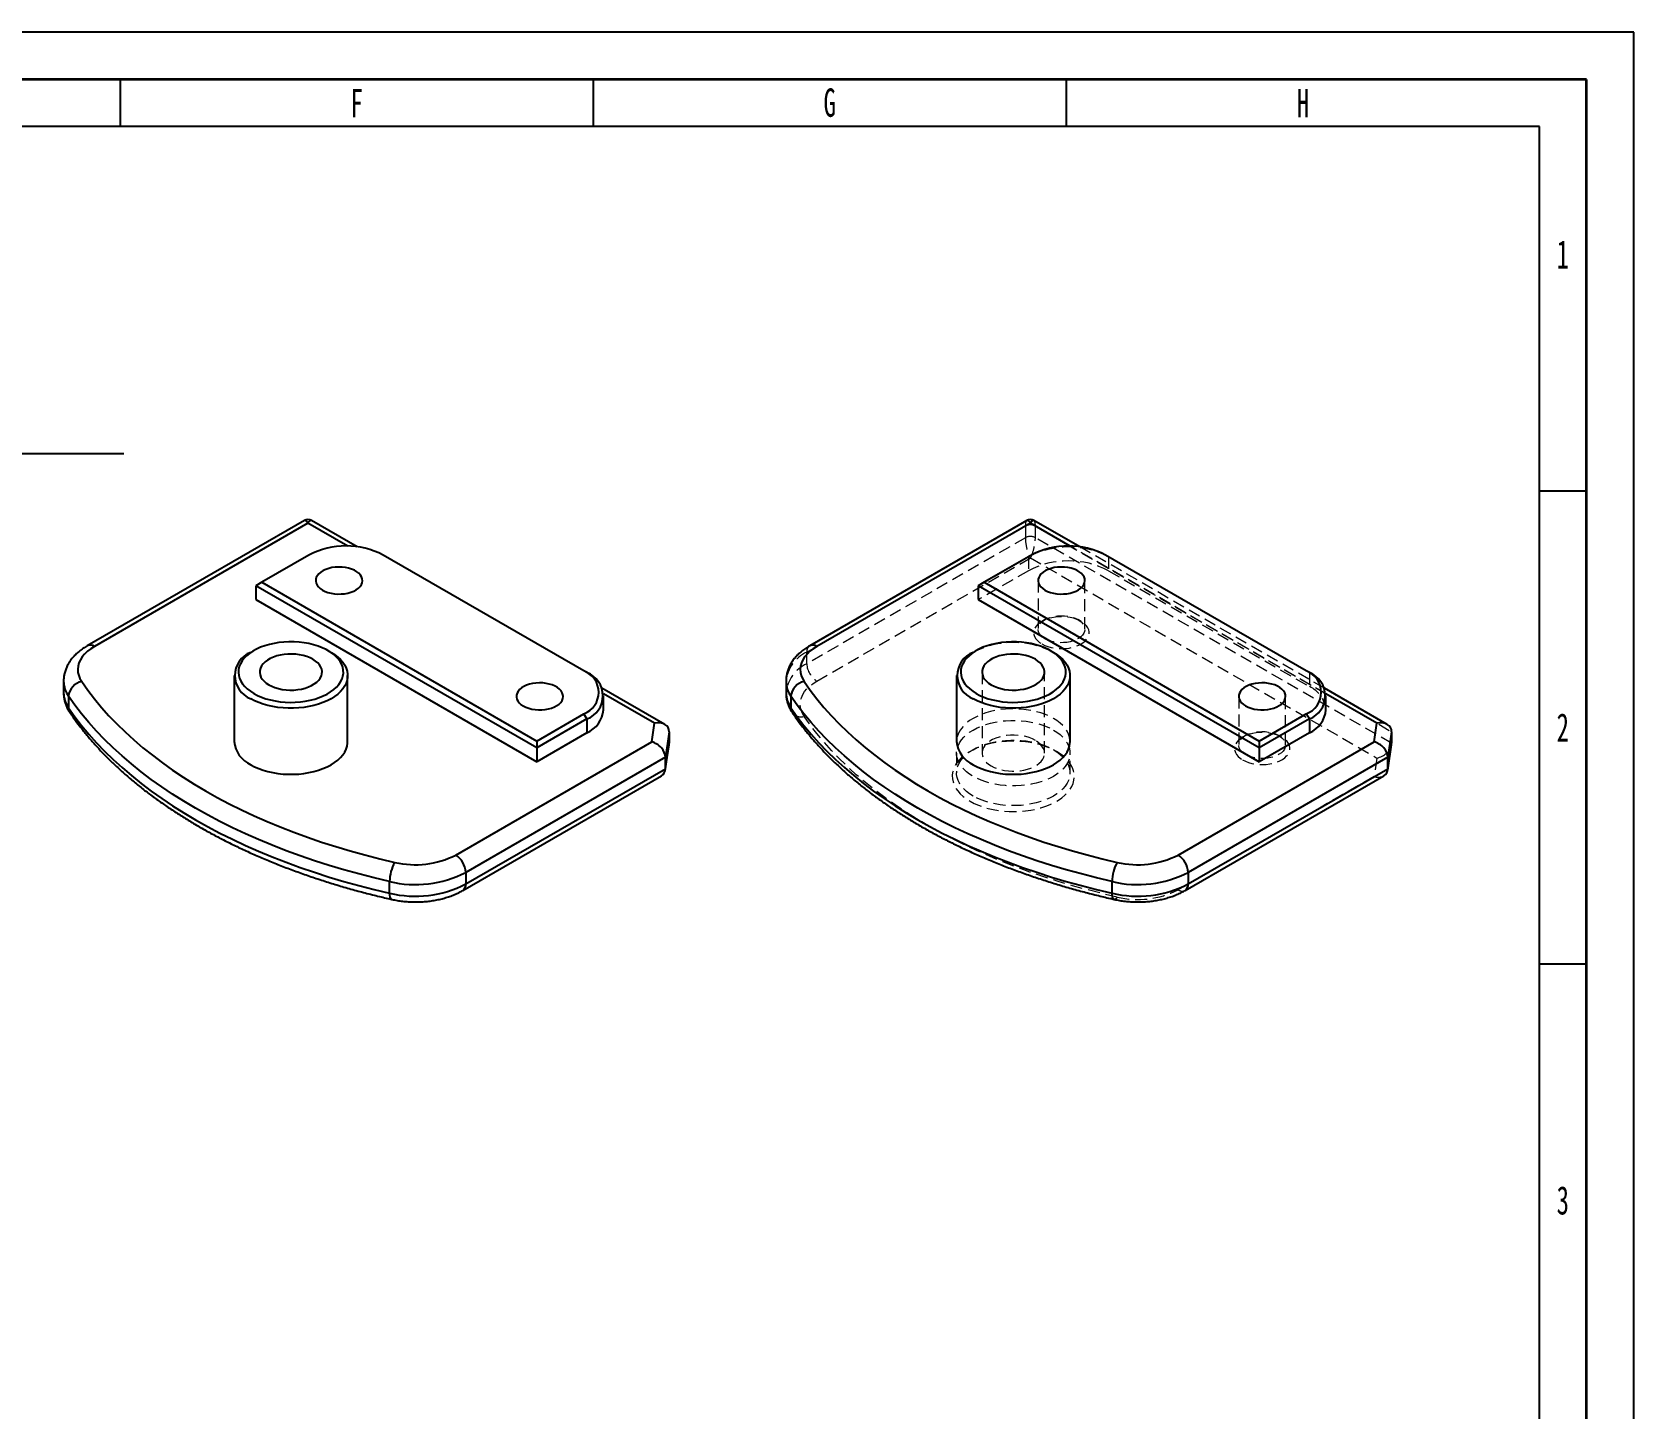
# Model space of a CAD drawing. Header units: millimetres. Extents: x 0 to 420, y 1 to 298.
# Drawn here: x 250.7 to 420, y 152.5 to 298 of the extents above; entities that cross this region are included whole.
import ezdxf

# ---------------------------------------------------------------- set-up
doc = ezdxf.new("R2010")
doc.units = ezdxf.units.MM
doc.linetypes.add('HIDDEN', pattern=[1.905, 1.27, -0.635])
doc.layers.add('SLD-0', color=179, linetype='Continuous')
doc.layers.add('치수선', color=104, linetype='Continuous')
doc.layers.add('도면층1', color=4, linetype='Continuous', lineweight=35)
doc.layers.add('도면층2', color=3, linetype='Continuous', lineweight=25)
doc.styles.add('SLDTEXTSTYLE5', font='TXT', dxfattribs={"width": 0.638186})
doc.styles.add('SLDTEXTSTYLE9', font='TXT', dxfattribs={"width": 0.683333})

# ---------------------------------------------------------------- blocks, each defined once
blk = doc.blocks.new('SW_NOTE_0_1')
at = {"layer": '치수선', "color": 0}
blk.add_line((36.18, 0), (0, 0), dxfattribs=at)
at = {"layer": '치수선', "color": 0, "insert": (0.4, 4.62), "char_height": 3.5, "attachment_point": 1, "style": 'SLDTEXTSTYLE9'}
blk.add_mtext('2 x M4 Tap THRU', dxfattribs=at)

msp = doc.modelspace()

# ---------------------------------------------------------------- linework, layer by layer
at = {"color": 7, "linetype": 'Continuous', "lineweight": 25}
for p, q in [((279.4754, 246.3809), (256.5316, 233.1358)), ((279.8503, 246.0902), (257.2816, 233.0615)), ((284.0608, 243.6595), (279.8503, 246.0902)), ((285.0641, 243.5875), (280.2253, 246.3809)), ((355.8279, 246.3809), (332.8842, 233.1358)), ((356.2029, 246.0902), (333.6341, 233.0615)), ((360.4134, 243.6595), (356.2029, 246.0902)), ((361.4166, 243.5875), (356.5779, 246.3809)), ((279.9564, 242.7228), (274.9713, 239.8449)), ((309.0185, 230.4767), (287.8053, 242.7228)), ((356.309, 242.7228), (351.3239, 239.8449)), ((385.3711, 230.4767), (364.1578, 242.7228)), ((274.9713, 239.8449), (274.3349, 239.4775)), ((304.0334, 222.3329), (274.3349, 239.4775)), ((274.3349, 239.4775), (274.3349, 238.0077)), ((274.9713, 239.8449), (304.0334, 223.0677)), ((351.3239, 239.8449), (350.6875, 239.4775)), ((380.3859, 222.3329), (350.6875, 239.4775)), ((350.6875, 239.4775), (350.6875, 238.0077)), ((351.3239, 239.8449), (380.3859, 223.0677)), ((274.3349, 238.0077), (304.0334, 220.8631)), ((350.6875, 238.0077), (380.3859, 220.8631)), ((274.1221, 232.6203), (273.8039, 232.4365)), ((282.2905, 232.4365), (281.9723, 232.6203)), ((350.4747, 232.6203), (350.1564, 232.4365)), ((358.6431, 232.4365), (358.3249, 232.6203)), ((309.3367, 230.2929), (309.0185, 230.4767)), ((385.6893, 230.2929), (385.3711, 230.4767)), ((254.0242, 229.3875), (254.0242, 228.1626)), ((272.0472, 229.9876), (272.0472, 223.0062)), ((284.0472, 223.0062), (284.0472, 229.9876)), ((317.5785, 224.8174), (310.926, 228.6578)), ((330.3768, 229.3875), (330.3768, 228.1626)), ((348.3998, 229.9876), (348.3998, 223.0062)), ((360.3998, 223.0062), (360.3998, 229.9876)), ((393.9311, 224.8174), (387.2785, 228.6578)), ((254.5423, 227.8061), (254.5423, 226.5813)), ((316.4788, 224.945), (311.0823, 228.0603)), ((311.094, 226.3739), (311.094, 227.8437)), ((330.8949, 227.8061), (330.8949, 226.5813)), ((392.8314, 224.945), (387.4349, 228.0603)), ((387.4466, 226.3739), (387.4466, 227.8437)), ((304.0334, 223.0677), (309.0185, 225.9456)), ((309.3367, 225.3945), (304.0334, 222.3329)), ((309.3367, 225.3945), (309.0185, 225.9456)), ((309.3367, 225.3945), (309.3367, 223.9247)), ((380.3859, 223.0677), (385.3711, 225.9456)), ((385.6893, 225.3945), (380.3859, 222.3329)), ((385.6893, 225.3945), (385.3711, 225.9456)), ((385.6893, 225.3945), (385.6893, 223.9247)), ((309.3367, 223.9247), (304.0334, 220.8631)), ((316.1806, 222.9771), (316.4788, 224.945)), ((318.0341, 224.0469), (317.6273, 221.3629)), ((318.0341, 224.0469), (318.0341, 222.8221)), ((385.6893, 223.9247), (380.3859, 220.8631)), ((392.5332, 222.9771), (392.8314, 224.945)), ((394.3867, 224.0469), (393.9799, 221.3629)), ((394.3867, 224.0469), (394.3867, 222.8221)), ((295.4653, 211.0185), (316.1806, 222.9771)), ((304.0334, 223.0677), (304.0334, 222.3329)), ((304.0334, 222.3329), (304.0334, 220.8631)), ((317.6164, 219.9912), (318.0224, 222.6698)), ((317.6273, 220.1381), (318.0341, 222.8221)), ((371.8179, 211.0185), (392.5332, 222.9771)), ((380.3859, 223.0677), (380.3859, 222.3329)), ((380.3859, 222.3329), (380.3859, 220.8631)), ((393.969, 219.9912), (394.375, 222.6698)), ((393.9799, 220.1381), (394.3867, 222.8221)), ((317.6273, 221.3629), (296.526, 209.1814)), ((296.526, 207.9565), (317.6273, 220.1381)), ((317.6273, 220.1381), (317.6273, 221.3629)), ((393.9799, 221.3629), (372.8786, 209.1814)), ((372.8786, 207.9565), (393.9799, 220.1381)), ((393.9799, 220.1381), (393.9799, 221.3629)), ((296.2153, 207.2698), (317.2035, 219.386)), ((372.5678, 207.2698), (393.5561, 219.386)), ((296.526, 209.1814), (296.526, 207.9565)), ((372.8786, 209.1814), (372.8786, 207.9565)), ((288.4835, 206.9875), (288.4835, 208.2123)), ((364.836, 206.9875), (364.836, 208.2123))]:
    msp.add_line(p, q, dxfattribs=at)
at = {"color": 7, "linetype": 'HIDDEN', "lineweight": 18}
for p, q in [((332.5735, 232.449), (355.6726, 245.7838)), ((355.6726, 245.7838), (355.6726, 244.559)), ((356.7332, 245.7838), (394.3867, 224.0469)), ((356.7332, 244.559), (356.7332, 245.7838)), ((355.6726, 244.559), (332.5735, 231.2242)), ((394.3867, 222.8221), (356.7332, 244.559)), ((333.6341, 229.3871), (356.2029, 242.4157)), ((350.6875, 239.4775), (355.9908, 242.539)), ((356.309, 242.7228), (355.9908, 242.539)), ((355.9908, 242.539), (355.9908, 241.0692)), ((356.2029, 242.4157), (392.8314, 221.2705)), ((387.4349, 228.0603), (360.4134, 243.6595)), ((387.2785, 228.6578), (361.4166, 243.5875)), ((364.476, 242.539), (364.1578, 242.7228)), ((364.476, 242.539), (385.6893, 230.2929)), ((364.476, 242.539), (364.476, 241.0692)), ((355.9908, 241.0692), (350.6875, 238.0077)), ((364.476, 241.0692), (385.6893, 228.8231)), ((357.0159, 240.0286), (357.0159, 234.8844)), ((361.9659, 234.8844), (361.9659, 240.0286)), ((357.7406, 235.8946), (357.4223, 235.7108)), ((361.5596, 235.7108), (361.2413, 235.8946)), ((332.5735, 231.2242), (332.5735, 232.449)), ((351.0998, 230.3551), (351.0998, 221.7814)), ((357.6998, 221.7814), (357.6998, 230.3551)), ((385.6893, 230.2929), (385.6893, 228.8231)), ((378.2291, 227.7825), (378.2291, 222.6383)), ((383.1791, 222.6383), (383.1791, 227.7825)), ((378.9538, 223.6484), (378.6355, 223.4647)), ((382.7728, 223.4647), (382.4545, 223.6484)), ((350.1564, 222.1481), (349.8382, 221.9643)), ((358.9614, 221.9643), (358.6431, 222.1481)), ((348.3998, 221.7814), (348.3998, 219.6992)), ((360.3998, 219.6992), (360.3998, 221.7814)), ((392.8314, 221.2705), (392.5332, 219.3027)), ((392.5332, 219.3027), (371.8179, 207.344))]:
    msp.add_line(p, q, dxfattribs=at)
at = {"color": 7, "linetype": 'Continuous', "lineweight": 25, "flags": 128}
for points in [[(281.3883, 239.0183), (281.6617, 238.882), (281.9667, 238.7701), (282.2966, 238.685), (282.6444, 238.6286), (283.0028, 238.602), (283.3641, 238.6058), (283.7205, 238.6399), (284.0646, 238.7037), (284.3889, 238.7956), (284.6865, 238.9139), (284.9512, 239.0559), (285.1772, 239.2186), (285.3598, 239.3986), (285.495, 239.5921), (285.58, 239.7948), (285.613, 240.0025), (285.5932, 240.2108), (285.5211, 240.4152), (285.3982, 240.6114), (285.2271, 240.7951), (285.0115, 240.9625), (284.756, 241.11), (284.4661, 241.2344), (284.1478, 241.3332), (283.808, 241.4041), (283.4539, 241.4458), (283.0932, 241.4572), (282.7333, 241.4382), (282.3822, 241.3891), (282.0471, 241.311), (281.7353, 241.2056), (281.4534, 241.0752), (281.2074, 240.9224), (281.0025, 240.7505), (280.8432, 240.5633), (280.7328, 240.3647), (280.6737, 240.1589), (280.6671, 239.9504), (280.7132, 239.7435), (280.8109, 239.5427), (280.9583, 239.3522), (281.1521, 239.1762), (281.3883, 239.0183)], [(357.7409, 239.0183), (358.0143, 238.882), (358.3193, 238.7701), (358.6492, 238.685), (358.997, 238.6286), (359.3554, 238.602), (359.7167, 238.6058), (360.0731, 238.6399), (360.4172, 238.7037), (360.7415, 238.7956), (361.0391, 238.9139), (361.3038, 239.0559), (361.5298, 239.2186), (361.7124, 239.3986), (361.8476, 239.5921), (361.9326, 239.7948), (361.9655, 240.0025), (361.9457, 240.2108), (361.8736, 240.4152), (361.7507, 240.6114), (361.5797, 240.7951), (361.3641, 240.9625), (361.1086, 241.11), (360.8186, 241.2344), (360.5004, 241.3332), (360.1606, 241.4041), (359.8065, 241.4458), (359.4457, 241.4572), (359.0859, 241.4382), (358.7347, 241.3891), (358.3997, 241.311), (358.0878, 241.2056), (357.8059, 241.0752), (357.5599, 240.9224), (357.3551, 240.7505), (357.1958, 240.5633), (357.0854, 240.3647), (357.0263, 240.1589), (357.0197, 239.9504), (357.0657, 239.7435), (357.1635, 239.5427), (357.3109, 239.3522), (357.5047, 239.1762), (357.7409, 239.0183)], [(257.2816, 233.0615), (256.8921, 232.8138), (256.5459, 232.5456), (256.246, 232.2594), (255.9954, 231.9578), (255.7964, 231.6437), (255.6508, 231.3199), (255.5599, 230.9896), (255.5247, 230.6557), (255.5454, 230.3214), (255.6219, 229.9899), (255.7534, 229.6641), (255.9387, 229.3472)], [(274.1228, 228.0896), (274.5198, 227.8815), (274.9499, 227.6965), (275.4088, 227.5363), (275.8924, 227.4025), (276.3961, 227.2962), (276.9152, 227.2185), (277.4448, 227.1701), (277.9801, 227.1514), (278.5161, 227.1626), (279.0476, 227.2036), (279.5698, 227.2741), (280.0778, 227.3733), (280.5668, 227.5003), (281.0324, 227.6541), (281.47, 227.833), (281.8757, 228.0355), (282.2456, 228.2596), (282.5763, 228.5033), (282.8648, 228.7643), (283.1082, 229.0401), (283.3045, 229.3283), (283.4516, 229.626), (283.5482, 229.9305), (283.5936, 230.239), (283.5871, 230.5485), (283.5289, 230.8563), (283.4195, 231.1594), (283.2599, 231.4549), (283.0517, 231.7402), (282.7968, 232.0126), (282.4975, 232.2695), (282.1567, 232.5085), (281.7775, 232.7274), (281.3634, 232.9242), (280.9184, 233.097), (280.4466, 233.2441), (279.9524, 233.3643), (279.4404, 233.4564), (278.9154, 233.5196), (278.3823, 233.5532), (277.8461, 233.5569), (277.3117, 233.5308), (276.7842, 233.475), (276.2685, 233.39), (275.7694, 233.2768), (275.2916, 233.1362), (274.8395, 232.9697), (274.4173, 232.7788), (274.0291, 232.5652), (273.6783, 232.331), (273.3684, 232.0784), (273.1021, 231.8096), (272.882, 231.5273), (272.7101, 231.2341), (272.5881, 230.9326), (272.517, 230.6258), (272.4976, 230.3164), (272.53, 230.0074), (272.6139, 229.7016), (272.7485, 229.4019), (272.9326, 229.1111), (273.1644, 228.832), (273.4419, 228.567), (273.7623, 228.3188), (274.1228, 228.0896)], [(282.2905, 232.4365), (282.6632, 232.2004), (282.9972, 231.9451), (283.2889, 231.6731), (283.536, 231.3867), (283.7362, 231.0884), (283.8878, 230.7807), (283.9897, 230.4662), (284.0408, 230.1476), (284.0408, 229.8277), (283.9897, 229.5091), (283.8878, 229.1946), (283.7362, 228.8869), (283.536, 228.5886), (283.2889, 228.3022), (282.9972, 228.0302), (282.6632, 227.7749), (282.2898, 227.5384), (281.8803, 227.3229), (281.438, 227.1301), (280.9668, 226.9617), (280.4707, 226.819), (279.9539, 226.7035), (279.4209, 226.6159), (278.8761, 226.5571), (278.3243, 226.5276), (277.7701, 226.5276), (277.2183, 226.5571), (276.6735, 226.6159), (276.1405, 226.7035), (275.6237, 226.819), (275.1276, 226.9617), (274.6564, 227.1301), (274.2141, 227.3229), (273.8046, 227.5384)], [(275.7137, 229.008), (276.0246, 228.8498), (276.3674, 228.7153), (276.7366, 228.6067), (277.1265, 228.5257), (277.531, 228.4735), (277.9435, 228.451), (278.3578, 228.4585), (278.7671, 228.4959), (279.165, 228.5627), (279.5454, 228.6577), (279.9021, 228.7795), (280.2295, 228.9261), (280.5226, 229.0953), (280.7766, 229.2843), (280.9875, 229.4902), (281.1521, 229.7098), (281.2677, 229.9395), (281.3326, 230.1758), (281.3456, 230.4149), (281.3066, 230.6531), (281.2162, 230.8866), (281.0758, 231.1117), (280.8876, 231.3248), (280.6547, 231.5227), (280.3807, 231.7022), (280.0698, 231.8604), (279.727, 231.9948), (279.3578, 232.1035), (278.9679, 232.1845), (278.5634, 232.2367), (278.1509, 232.2592), (277.7366, 232.2517), (277.3273, 232.2143), (276.9294, 232.1475), (276.549, 232.0525), (276.1923, 231.9307), (275.8649, 231.7841), (275.5718, 231.6149), (275.3178, 231.4259), (275.1069, 231.22), (274.9423, 231.0004), (274.8267, 230.7707), (274.7618, 230.5344), (274.7488, 230.2952), (274.7878, 230.0571), (274.8782, 229.8236), (275.0186, 229.5985), (275.2068, 229.3853), (275.4397, 229.1875), (275.7137, 229.008)], [(333.6341, 233.0615), (333.2447, 232.8138), (332.8984, 232.5456), (332.5986, 232.2594), (332.348, 231.9578), (332.149, 231.6437), (332.0033, 231.3199), (331.9125, 230.9896), (331.8773, 230.6557), (331.898, 230.3214), (331.9744, 229.9899), (332.1059, 229.6641), (332.2913, 229.3472)], [(350.4753, 228.0896), (350.8724, 227.8815), (351.3024, 227.6965), (351.7614, 227.5363), (352.2449, 227.4025), (352.7486, 227.2962), (353.2677, 227.2185), (353.7974, 227.1701), (354.3327, 227.1514), (354.8686, 227.1626), (355.4002, 227.2036), (355.9224, 227.2741), (356.4304, 227.3733), (356.9194, 227.5003), (357.3849, 227.6541), (357.8226, 227.833), (358.2282, 228.0355), (358.5982, 228.2596), (358.9289, 228.5033), (359.2174, 228.7643), (359.4608, 229.0401), (359.657, 229.3283), (359.8042, 229.626), (359.9008, 229.9305), (359.9461, 230.239), (359.9396, 230.5485), (359.8814, 230.8563), (359.7721, 231.1594), (359.6125, 231.4549), (359.4043, 231.7402), (359.1494, 232.0126), (358.8501, 232.2695), (358.5092, 232.5085), (358.13, 232.7274), (357.716, 232.9242), (357.271, 233.097), (356.7992, 233.2441), (356.305, 233.3643), (355.793, 233.4564), (355.268, 233.5196), (354.7349, 233.5532), (354.1986, 233.5569), (353.6643, 233.5308), (353.1368, 233.475), (352.6211, 233.39), (352.122, 233.2768), (351.6442, 233.1362), (351.1921, 232.9697), (350.7699, 232.7788), (350.3816, 232.5652), (350.0309, 232.331), (349.721, 232.0784), (349.4547, 231.8096), (349.2346, 231.5273), (349.0627, 231.2341), (348.9407, 230.9326), (348.8696, 230.6258), (348.8502, 230.3164), (348.8826, 230.0074), (348.9665, 229.7016), (349.1011, 229.4019), (349.2852, 229.1111), (349.517, 228.832), (349.7945, 228.567), (350.1149, 228.3188), (350.4753, 228.0896)], [(358.6431, 232.4365), (359.0158, 232.2004), (359.3498, 231.9451), (359.6415, 231.6731), (359.8885, 231.3867), (360.0887, 231.0884), (360.2404, 230.7807), (360.3422, 230.4662), (360.3934, 230.1476), (360.3934, 229.8277), (360.3422, 229.5091), (360.2404, 229.1946), (360.0887, 228.8869), (359.8885, 228.5886), (359.6415, 228.3022), (359.3498, 228.0302), (359.0158, 227.7749), (358.6424, 227.5384), (358.2329, 227.3229), (357.7906, 227.1301), (357.3194, 226.9617), (356.8233, 226.819), (356.3065, 226.7035), (355.7735, 226.6159), (355.2287, 226.5571), (354.6769, 226.5276), (354.1227, 226.5276), (353.5708, 226.5571), (353.0261, 226.6159), (352.493, 226.7035), (351.9762, 226.819), (351.4801, 226.9617), (351.009, 227.1301), (350.5667, 227.3229), (350.1571, 227.5384)], [(352.0663, 229.008), (352.3772, 228.8498), (352.7199, 228.7153), (353.0892, 228.6067), (353.4791, 228.5257), (353.8835, 228.4735), (354.2961, 228.451), (354.7103, 228.4585), (355.1196, 228.4959), (355.5176, 228.5627), (355.8979, 228.6577), (356.2547, 228.7795), (356.5821, 228.9261), (356.8751, 229.0953), (357.1291, 229.2843), (357.3401, 229.4902), (357.5047, 229.7098), (357.6203, 229.9395), (357.6851, 230.1758), (357.6981, 230.4149), (357.6591, 230.6531), (357.5687, 230.8866), (357.4284, 231.1117), (357.2402, 231.3248), (357.0073, 231.5227), (356.7332, 231.7022), (356.4224, 231.8604), (356.0796, 231.9948), (355.7104, 232.1035), (355.3204, 232.1845), (354.916, 232.2367), (354.5034, 232.2592), (354.0892, 232.2517), (353.6799, 232.2143), (353.2819, 232.1475), (352.9016, 232.0525), (352.5449, 231.9307), (352.2174, 231.7841), (351.9244, 231.6149), (351.6704, 231.4259), (351.4595, 231.22), (351.2949, 231.0004), (351.1792, 230.7707), (351.1144, 230.5344), (351.1014, 230.2952), (351.1404, 230.0571), (351.2308, 229.8236), (351.3712, 229.5985), (351.5593, 229.3853), (351.7923, 229.1875), (352.0663, 229.008)], [(255.9387, 229.3472), (256.5902, 228.4286), (257.2881, 227.5214), (258.032, 226.6264), (258.821, 225.7445), (259.6547, 224.8763), (260.5322, 224.0226), (261.4527, 223.1842), (262.4156, 222.3618), (263.4199, 221.5561), (264.4648, 220.7677), (265.5493, 219.9975), (266.6726, 219.2459), (267.8337, 218.5138), (269.0316, 217.8016), (270.2652, 217.1101), (271.5335, 216.4398), (272.8353, 215.7913), (274.1696, 215.1652), (275.5352, 214.562), (276.9309, 213.9823), (278.3556, 213.4264), (279.8079, 212.895), (281.2866, 212.3884), (282.7905, 211.9072), (284.3183, 211.4517), (285.8685, 211.0223), (287.44, 210.6193), (289.0313, 210.2433)], [(302.6015, 226.7722), (302.8749, 226.6359), (303.1799, 226.524), (303.5098, 226.4389), (303.8576, 226.3825), (304.216, 226.3559), (304.5773, 226.3597), (304.9337, 226.3938), (305.2778, 226.4575), (305.6021, 226.5495), (305.8998, 226.6678), (306.1644, 226.8098), (306.3904, 226.9725), (306.573, 227.1525), (306.7082, 227.346), (306.7932, 227.5487), (306.8262, 227.7564), (306.8064, 227.9647), (306.7343, 228.1691), (306.6114, 228.3652), (306.4403, 228.549), (306.2247, 228.7164), (305.9692, 228.8639), (305.6793, 228.9883), (305.361, 229.0871), (305.0212, 229.158), (304.6672, 229.1996), (304.3064, 229.2111), (303.9465, 229.192), (303.5954, 229.143), (303.2603, 229.0649), (302.9485, 228.9595), (302.6666, 228.829), (302.4206, 228.6763), (302.2157, 228.5044), (302.0564, 228.3172), (301.946, 228.1186), (301.8869, 227.9128), (301.8803, 227.7043), (301.9264, 227.4974), (302.0241, 227.2966), (302.1715, 227.1061), (302.3653, 226.9301), (302.6015, 226.7722)], [(332.2913, 229.3472), (332.9427, 228.4286), (333.6407, 227.5214), (334.3845, 226.6264), (335.1736, 225.7445), (336.0073, 224.8763), (336.8847, 224.0226), (337.8053, 223.1842), (338.7681, 222.3618), (339.7724, 221.5561), (340.8173, 220.7677), (341.9019, 219.9975), (343.0252, 219.2459), (344.1863, 218.5138), (345.3842, 217.8016), (346.6178, 217.1101), (347.886, 216.4398), (349.1879, 215.7913), (350.5222, 215.1652), (351.8878, 214.562), (353.2835, 213.9823), (354.7081, 213.4264), (356.1605, 212.895), (357.6392, 212.3884), (359.1431, 211.9072), (360.6708, 211.4517), (362.2211, 211.0223), (363.7926, 210.6193), (365.3839, 210.2433)], [(378.9541, 226.7722), (379.2275, 226.6359), (379.5325, 226.524), (379.8624, 226.4389), (380.2102, 226.3825), (380.5686, 226.3559), (380.9299, 226.3597), (381.2863, 226.3938), (381.6304, 226.4575), (381.9547, 226.5495), (382.2523, 226.6678), (382.517, 226.8098), (382.743, 226.9725), (382.9256, 227.1525), (383.0608, 227.346), (383.1458, 227.5487), (383.1787, 227.7564), (383.1589, 227.9647), (383.0868, 228.1691), (382.9639, 228.3652), (382.7929, 228.549), (382.5773, 228.7164), (382.3218, 228.8639), (382.0318, 228.9883), (381.7136, 229.0871), (381.3738, 229.158), (381.0197, 229.1996), (380.6589, 229.2111), (380.2991, 229.192), (379.9479, 229.143), (379.6129, 229.0649), (379.3011, 228.9595), (379.0191, 228.829), (378.7731, 228.6763), (378.5683, 228.5044), (378.409, 228.3172), (378.2986, 228.1186), (378.2395, 227.9128), (378.2329, 227.7043), (378.2789, 227.4974), (378.3767, 227.2966), (378.5241, 227.1061), (378.7179, 226.9301), (378.9541, 226.7722)], [(288.4835, 208.2123), (286.8514, 208.5981), (285.2396, 209.0113), (283.6496, 209.4517), (282.0826, 209.9189), (280.5402, 210.4125), (279.0235, 210.9321), (277.534, 211.4771), (276.0728, 212.0472), (274.6413, 212.6419), (273.2407, 213.2605), (271.8722, 213.9027), (270.537, 214.5678), (269.2362, 215.2553), (267.9709, 215.9645), (266.7424, 216.6949), (265.5515, 217.4458), (264.3994, 218.2166), (263.287, 219.0067), (262.2153, 219.8152), (261.1853, 220.6416), (260.1977, 221.4851), (259.2536, 222.345), (258.3536, 223.2206), (257.4986, 224.111), (256.6893, 225.0156), (255.9264, 225.9335), (255.2105, 226.8639), (254.5423, 227.8061)], [(364.836, 208.2123), (363.2039, 208.5981), (361.5922, 209.0113), (360.0021, 209.4517), (358.4352, 209.9189), (356.8928, 210.4125), (355.3761, 210.9321), (353.8866, 211.4771), (352.4254, 212.0472), (350.9939, 212.6419), (349.5933, 213.2605), (348.2248, 213.9027), (346.8895, 214.5678), (345.5887, 215.2553), (344.3235, 215.9645), (343.0949, 216.6949), (341.9041, 217.4458), (340.7519, 218.2166), (339.6396, 219.0067), (338.5679, 219.8152), (337.5378, 220.6416), (336.5503, 221.4851), (335.6061, 222.345), (334.7062, 223.2206), (333.8512, 224.111), (333.0418, 225.0156), (332.2789, 225.9335), (331.5631, 226.8639), (330.8949, 227.8061)], [(254.5423, 226.5813), (255.2105, 225.6391), (255.9264, 224.7087), (256.6893, 223.7908), (257.4986, 222.8862), (258.3536, 221.9958), (259.2536, 221.1202), (260.1977, 220.2603), (261.1853, 219.4168), (262.2153, 218.5904), (263.287, 217.7819), (264.3994, 216.9918), (265.5515, 216.221), (266.7424, 215.4701), (267.9709, 214.7397), (269.2362, 214.0304), (270.537, 213.343), (271.8722, 212.6779), (273.2407, 212.0357), (274.6413, 211.417), (276.0728, 210.8224), (277.534, 210.2523), (279.0235, 209.7073), (280.5402, 209.1877), (282.0826, 208.6941), (283.6496, 208.2269), (285.2396, 207.7865), (286.8514, 207.3733), (288.4835, 206.9875)], [(330.8949, 226.5813), (331.5631, 225.6391), (332.2789, 224.7087), (333.0418, 223.7908), (333.8512, 222.8862), (334.7062, 221.9958), (335.6061, 221.1202), (336.5503, 220.2603), (337.5378, 219.4168), (338.5679, 218.5904), (339.6396, 217.7819), (340.7519, 216.9918), (341.9041, 216.221), (343.0949, 215.4701), (344.3235, 214.7397), (345.5887, 214.0304), (346.8895, 213.343), (348.2248, 212.6779), (349.5933, 212.0357), (350.9939, 211.417), (352.4254, 210.8224), (353.8866, 210.2523), (355.3761, 209.7073), (356.8928, 209.1877), (358.4352, 208.6941), (360.0021, 208.2269), (361.5922, 207.7865), (363.2039, 207.3733), (364.836, 206.9875)], [(273.8046, 220.557), (274.2141, 220.3415), (274.6564, 220.1487), (275.1276, 219.9802), (275.6237, 219.8376), (276.1405, 219.7221), (276.6735, 219.6345), (277.2183, 219.5757), (277.7701, 219.5462), (278.3243, 219.5462), (278.8761, 219.5757), (279.4209, 219.6345), (279.9539, 219.7221), (280.4707, 219.8376), (280.9668, 219.9802), (281.438, 220.1487), (281.8803, 220.3415), (282.2898, 220.557), (282.6632, 220.7934), (282.9972, 221.0487), (283.2889, 221.3208), (283.536, 221.6071), (283.7362, 221.9055), (283.8878, 222.2132), (283.9897, 222.5277), (284.0408, 222.8463), (284.0472, 223.0062)], [(350.1571, 220.557), (350.5667, 220.3415), (351.009, 220.1487), (351.4801, 219.9802), (351.9762, 219.8376), (352.493, 219.7221), (353.0261, 219.6345), (353.5708, 219.5757), (354.1227, 219.5462), (354.6769, 219.5462), (355.2287, 219.5757), (355.7735, 219.6345), (356.3065, 219.7221), (356.8233, 219.8376), (357.3194, 219.9802), (357.7906, 220.1487), (358.2329, 220.3415), (358.6424, 220.557), (359.0158, 220.7934), (359.3498, 221.0487), (359.6415, 221.3208), (359.8885, 221.6071), (360.0887, 221.9055), (360.2404, 222.2132), (360.3422, 222.5277), (360.3934, 222.8463), (360.3998, 223.0062)], [(288.6998, 206.3307), (288.6439, 206.3576), (288.5758, 206.4429), (288.5252, 206.5802), (288.494, 206.7641), (288.4835, 206.9875)], [(365.0524, 206.3307), (364.9965, 206.3576), (364.9284, 206.4429), (364.8777, 206.5802), (364.8466, 206.7641), (364.836, 206.9875)]]:
    msp.add_lwpolyline(points, dxfattribs=at)
at = {"color": 7, "linetype": 'HIDDEN', "lineweight": 18, "flags": 128}
for points in [[(357.4227, 233.323), (357.7168, 233.1745), (358.0426, 233.05), (358.3942, 232.9516), (358.7654, 232.8812), (359.1496, 232.8399), (359.5398, 232.8286), (359.9292, 232.8475), (360.3107, 232.8961), (360.6777, 232.9736), (361.0234, 233.0787), (361.3418, 233.2095), (361.6272, 233.3635), (361.8744, 233.5382), (362.0792, 233.7303), (362.2377, 233.9365), (362.3472, 234.153), (362.4057, 234.3761), (362.4123, 234.6016), (362.3667, 234.8256), (362.2697, 235.0441), (362.1232, 235.2532), (361.9298, 235.4492), (361.6928, 235.6286), (361.4165, 235.7881), (361.1058, 235.9249), (360.7663, 236.0366), (360.4041, 236.1211), (360.0256, 236.1771), (359.6375, 236.2034), (359.2468, 236.1997), (358.8605, 236.1659), (358.4854, 236.1026), (358.1283, 236.0111), (357.7955, 235.8929), (357.4929, 235.7502), (357.226, 235.5855), (356.9995, 235.4017), (356.8175, 235.2021), (356.6832, 234.9902), (356.599, 234.77), (356.5664, 234.5452), (356.5859, 234.3199), (356.6574, 234.0981), (356.7793, 233.8838), (356.9497, 233.6809), (357.1654, 233.4928), (357.4227, 233.323)], [(357.7409, 233.8741), (357.5047, 234.032), (357.3109, 234.208), (357.1635, 234.3985), (357.0657, 234.5993), (357.0197, 234.8062), (357.0263, 235.0147), (357.0854, 235.2205), (357.1958, 235.4191), (357.3551, 235.6063), (357.5599, 235.7782), (357.8059, 235.9309), (358.0878, 236.0614), (358.3997, 236.1668), (358.7347, 236.2449), (359.0859, 236.2939), (359.4457, 236.313), (359.8065, 236.3015), (360.1606, 236.2599), (360.5004, 236.189), (360.8186, 236.0902), (361.1086, 235.9658), (361.3641, 235.8183), (361.5797, 235.6509), (361.7507, 235.4671), (361.8736, 235.271), (361.9457, 235.0666), (361.9655, 234.8583), (361.9326, 234.6506), (361.8476, 234.4479), (361.7124, 234.2544), (361.5298, 234.0744), (361.3038, 233.9117), (361.0391, 233.7697), (360.7415, 233.6514), (360.4172, 233.5595), (360.0731, 233.4957), (359.7167, 233.4616), (359.3554, 233.4578), (358.997, 233.4844), (358.6492, 233.5408), (358.3193, 233.6259), (358.0143, 233.7378), (357.7409, 233.8741)], [(332.2913, 225.6728), (332.1059, 225.9897), (331.9744, 226.3154), (331.898, 226.647), (331.8773, 226.9813), (331.9125, 227.3152), (332.0033, 227.6455), (332.149, 227.9693), (332.348, 228.2834), (332.5986, 228.585), (332.8984, 228.8712), (333.2447, 229.1394), (333.6341, 229.3871)], [(365.3839, 206.5688), (363.7926, 206.9449), (362.2211, 207.3478), (360.6708, 207.7772), (359.1431, 208.2328), (357.6392, 208.714), (356.1605, 209.2206), (354.7081, 209.752), (353.2835, 210.3078), (351.8878, 210.8876), (350.5222, 211.4908), (349.1879, 212.1169), (347.886, 212.7654), (346.6178, 213.4357), (345.3842, 214.1272), (344.1863, 214.8393), (343.0252, 215.5715), (341.9019, 216.323), (340.8173, 217.0933), (339.7724, 217.8816), (338.7681, 218.6874), (337.8053, 219.5098), (336.8847, 220.3482), (336.0073, 221.2019), (335.1736, 222.07), (334.3845, 222.952), (333.6407, 223.8469), (332.9427, 224.7541), (332.2913, 225.6728)], [(360.3998, 223.0062), (360.3934, 223.1662), (360.3422, 223.4848), (360.2404, 223.7992), (360.0887, 224.107), (359.8885, 224.4053), (359.6415, 224.6917), (359.3498, 224.9637), (359.0158, 225.219), (358.6424, 225.4554), (358.2329, 225.671), (357.7906, 225.8638), (357.3194, 226.0322), (356.8233, 226.1748), (356.3065, 226.2904), (355.7735, 226.3779), (355.2287, 226.4367), (354.6769, 226.4662), (354.1227, 226.4662), (353.5708, 226.4367), (353.0261, 226.3779), (352.493, 226.2904), (351.9762, 226.1748), (351.4801, 226.0322), (351.009, 225.8638), (350.5667, 225.671), (350.1571, 225.4554), (349.7838, 225.219), (349.4498, 224.9637), (349.158, 224.6917), (348.911, 224.4053), (348.7108, 224.107), (348.5591, 223.7992), (348.4573, 223.4848), (348.4062, 223.1662), (348.3998, 223.0062)], [(358.6424, 224.2306), (359.0158, 223.9942), (359.3498, 223.7389), (359.6415, 223.4669), (359.8885, 223.1805), (360.0887, 222.8822), (360.2404, 222.5744), (360.3422, 222.2599), (360.3934, 221.9414), (360.3934, 221.6214), (360.3422, 221.3029), (360.2404, 220.9884), (360.0887, 220.6807), (359.8885, 220.3823), (359.6415, 220.0959), (359.3498, 219.8239), (359.0158, 219.5686), (358.6424, 219.3322), (358.2329, 219.1166), (357.7906, 218.9238), (357.3194, 218.7554), (356.8233, 218.6128), (356.3065, 218.4972), (355.7735, 218.4097), (355.2287, 218.3509), (354.6769, 218.3214), (354.1227, 218.3214), (353.5708, 218.3509), (353.0261, 218.4097), (352.493, 218.4972), (351.9762, 218.6128), (351.4801, 218.7554), (351.009, 218.9238), (350.5667, 219.1166), (350.1571, 219.3322), (349.7838, 219.5686), (349.4498, 219.8239), (349.158, 220.0959), (348.911, 220.3823), (348.7108, 220.6807), (348.5591, 220.9884), (348.4573, 221.3029), (348.4062, 221.6214), (348.4062, 221.9414), (348.4573, 222.2599), (348.5591, 222.5744), (348.7108, 222.8822), (348.911, 223.1805), (349.158, 223.4669), (349.4498, 223.7389), (349.7838, 223.9942), (350.1571, 224.2306), (350.5667, 224.4462), (351.009, 224.639), (351.4801, 224.8074), (351.9762, 224.95), (352.493, 225.0656), (353.0261, 225.1531), (353.5708, 225.2119), (354.1227, 225.2414), (354.6769, 225.2414), (355.2287, 225.2119), (355.7735, 225.1531), (356.3065, 225.0656), (356.8233, 224.95), (357.3194, 224.8074), (357.7906, 224.639), (358.2329, 224.4462), (358.6424, 224.2306)], [(356.7332, 223.1285), (356.4224, 223.2867), (356.0796, 223.4212), (355.7104, 223.5298), (355.3204, 223.6108), (354.916, 223.663), (354.5034, 223.6855), (354.0892, 223.678), (353.6799, 223.6406), (353.2819, 223.5738), (352.9016, 223.4788), (352.5449, 223.357), (352.2174, 223.2104), (351.9244, 223.0412), (351.6704, 222.8522), (351.4595, 222.6463), (351.2949, 222.4267), (351.1792, 222.197), (351.1144, 221.9607), (351.1014, 221.7216), (351.1404, 221.4834), (351.2308, 221.2499), (351.3712, 221.0248), (351.5593, 220.8117), (351.7923, 220.6138), (352.0663, 220.4343), (352.3772, 220.2761), (352.7199, 220.1417), (353.0892, 220.033), (353.4791, 219.952), (353.8835, 219.8998), (354.2961, 219.8773), (354.7103, 219.8848), (355.1196, 219.9222), (355.5176, 219.989), (355.8979, 220.084), (356.2547, 220.2058), (356.5821, 220.3524), (356.8751, 220.5216), (357.1291, 220.7106), (357.3401, 220.9165), (357.5047, 221.1361), (357.6203, 221.3658), (357.6851, 221.6021), (357.6981, 221.8412), (357.6591, 222.0794), (357.5687, 222.3129), (357.4284, 222.538), (357.2402, 222.7512), (357.0073, 222.949), (356.7332, 223.1285)], [(378.6359, 221.0769), (378.93, 220.9284), (379.2558, 220.8038), (379.6074, 220.7055), (379.9786, 220.6351), (380.3628, 220.5938), (380.753, 220.5825), (381.1424, 220.6013), (381.524, 220.65), (381.8909, 220.7275), (382.2366, 220.8326), (382.555, 220.9633), (382.8404, 221.1174), (383.0876, 221.2921), (383.2924, 221.4842), (383.4509, 221.6904), (383.5604, 221.9069), (383.6189, 222.1299), (383.6255, 222.3555), (383.5799, 222.5795), (383.483, 222.798), (383.3364, 223.0071), (383.143, 223.2031), (382.906, 223.3824), (382.6297, 223.5419), (382.319, 223.6788), (381.9795, 223.7904), (381.6173, 223.875), (381.2388, 223.931), (380.8507, 223.9573), (380.46, 223.9535), (380.0737, 223.9197), (379.6986, 223.8565), (379.3415, 223.765), (379.0087, 223.6468), (378.7061, 223.5041), (378.4392, 223.3393), (378.2127, 223.1555), (378.0307, 222.9559), (377.8964, 222.7441), (377.8122, 222.5239), (377.7796, 222.2991), (377.7991, 222.0738), (377.8706, 221.852), (377.9925, 221.6377), (378.1629, 221.4347), (378.3786, 221.2467), (378.6359, 221.0769)], [(378.9541, 221.628), (378.7179, 221.7859), (378.5241, 221.9619), (378.3767, 222.1523), (378.2789, 222.3532), (378.2329, 222.56), (378.2395, 222.7686), (378.2986, 222.9744), (378.409, 223.173), (378.5683, 223.3602), (378.7731, 223.532), (379.0191, 223.6848), (379.3011, 223.8153), (379.6129, 223.9207), (379.9479, 223.9988), (380.2991, 224.0478), (380.6589, 224.0668), (381.0197, 224.0554), (381.3738, 224.0138), (381.7136, 223.9429), (382.0318, 223.8441), (382.3218, 223.7197), (382.5773, 223.5722), (382.7929, 223.4048), (382.9639, 223.221), (383.0868, 223.0249), (383.1589, 222.8205), (383.1787, 222.6122), (383.1458, 222.4045), (383.0608, 222.2017), (382.9256, 222.0083), (382.743, 221.8283), (382.517, 221.6656), (382.2523, 221.5236), (381.9547, 221.4053), (381.6304, 221.3133), (381.2863, 221.2496), (380.9299, 221.2155), (380.5686, 221.2117), (380.2102, 221.2383), (379.8624, 221.2947), (379.5325, 221.3798), (379.2275, 221.4917), (378.9541, 221.628)], [(349.8389, 216.6989), (350.2661, 216.4735), (350.7266, 216.2711), (351.2166, 216.0933), (351.7323, 215.9416), (352.2695, 215.8172), (352.8238, 215.7211), (353.3908, 215.6541), (353.9659, 215.6167), (354.5445, 215.6092), (355.1219, 215.6317), (355.6936, 215.684), (356.2548, 215.7656), (356.8011, 215.8759), (357.328, 216.0141), (357.8314, 216.179), (358.3071, 216.3693), (358.7514, 216.5834), (359.1606, 216.8196), (359.5316, 217.0761), (359.8611, 217.3508), (360.1468, 217.6413), (360.3861, 217.9455), (360.5773, 218.2609), (360.7187, 218.5849), (360.8092, 218.9149), (360.8482, 219.2482), (360.8352, 219.5823), (360.7704, 219.9143), (360.6543, 220.2416), (360.4878, 220.5616), (360.2724, 220.8717), (360.0096, 221.1694), (359.7017, 221.4523), (359.3511, 221.7181), (358.9606, 221.9647), (358.5334, 222.1901), (358.0729, 222.3925), (357.5829, 222.5703), (357.0672, 222.722), (356.5301, 222.8463), (355.9758, 222.9424), (355.4088, 223.0094), (354.8337, 223.0469), (354.255, 223.0544), (353.6776, 223.0319), (353.106, 222.9796), (352.5448, 222.898), (351.9985, 222.7876), (351.4715, 222.6495), (350.9682, 222.4846), (350.4924, 222.2943), (350.0481, 222.0802), (349.6389, 221.8439), (349.268, 221.5874), (348.9384, 221.3128), (348.6528, 221.0222), (348.4134, 220.718), (348.2223, 220.4027), (348.0809, 220.0787), (347.9903, 219.7487), (347.9514, 219.4153), (347.9644, 219.0813), (348.0292, 218.7493), (348.1453, 218.422), (348.3117, 218.102), (348.5272, 217.7919), (348.7899, 217.4942), (349.0979, 217.2113), (349.4485, 216.9455), (349.8389, 216.6989)], [(350.1571, 217.25), (349.7838, 217.4864), (349.4498, 217.7418), (349.158, 218.0138), (348.911, 218.3002), (348.7108, 218.5985), (348.5591, 218.9062), (348.4573, 219.2207), (348.4062, 219.5393), (348.4062, 219.8592), (348.4573, 220.1778), (348.5591, 220.4923), (348.7108, 220.8), (348.911, 221.0983), (349.158, 221.3847), (349.4498, 221.6567), (349.7838, 221.912), (350.1571, 222.1485), (350.5667, 222.364), (351.009, 222.5568), (351.4801, 222.7252), (351.9762, 222.8678), (352.493, 222.9834), (353.0261, 223.071), (353.5708, 223.1297), (354.1227, 223.1593), (354.6769, 223.1593), (355.2287, 223.1297), (355.7735, 223.071), (356.3065, 222.9834), (356.8233, 222.8678), (357.3194, 222.7252), (357.7906, 222.5568), (358.2329, 222.364), (358.6424, 222.1485), (359.0158, 221.912), (359.3498, 221.6567), (359.6415, 221.3847), (359.8885, 221.0983), (360.0887, 220.8), (360.2404, 220.4923), (360.3422, 220.1778), (360.3934, 219.8592), (360.3934, 219.5393), (360.3422, 219.2207), (360.2404, 218.9062), (360.0887, 218.5985), (359.8885, 218.3002), (359.6415, 218.0138), (359.3498, 217.7418), (359.0158, 217.4864), (358.6424, 217.25), (358.2329, 217.0345), (357.7906, 216.8417), (357.3194, 216.6732), (356.8233, 216.5306), (356.3065, 216.4151), (355.7735, 216.3275), (355.2287, 216.2687), (354.6769, 216.2392), (354.1227, 216.2392), (353.5708, 216.2687), (353.0261, 216.3275), (352.493, 216.4151), (351.9762, 216.5306), (351.4801, 216.6732), (351.009, 216.8417), (350.5667, 217.0345), (350.1571, 217.25)], [(365.3839, 206.5688), (365.277, 206.4351), (365.1742, 206.3536), (365.0795, 206.3274), (365.0524, 206.3307)]]:
    msp.add_lwpolyline(points, dxfattribs=at)
at = {"color": 7, "linetype": 'Continuous', "lineweight": 25}
for centre, radius, start, end in [((279.8503, 245.7313), 0.75, 59.422641, 120.501411), ((356.2029, 245.7313), 0.75, 59.422641, 120.501411), ((283.8808, 235.1486), 8.5305, 62.609672, 117.390328), ((360.2334, 235.1486), 8.5305, 62.609672, 117.390328), ((256.8439, 232.4657), 0.7392, 53.701913, 115.016638), ((274.7468, 229.9876), 2.6242, 111.059506, 248.956622), ((333.1965, 232.4657), 0.7392, 53.701913, 115.016638), ((351.0994, 229.9876), 2.6242, 111.059506, 248.956622), ((308.1586, 228.2111), 2.4232, 290.783421, 69.216579), ((308.3943, 227.8437), 2.6243, 291.04525, 68.95475), ((384.5112, 228.2111), 2.4232, 290.783421, 69.216579), ((384.7469, 227.8437), 2.6243, 291.04525, 68.95475), ((256.8067, 229.4236), 2.7827, 180.765866, 215.539398), ((256.2745, 227.6398), 1.7401, 101.126191, 174.514129), ((333.1592, 229.4236), 2.7827, 180.765866, 215.539398), ((332.6271, 227.6398), 1.7401, 101.126191, 174.514129), ((256.83, 228.2064), 2.8061, 180.893849, 215.389075), ((333.1826, 228.2064), 2.8061, 180.893849, 215.389075), ((255.4638, 226.5673), 0.9215, 179.126182, 213.806544), ((308.0941, 226.6713), 3.0147, 294.342138, 354.337721), ((331.8163, 226.5673), 0.9215, 179.126182, 213.806544), ((384.4467, 226.6713), 3.0147, 294.342138, 354.337721), ((275.0472, 223.3037), 3.0147, 185.662279, 245.657862), ((351.3997, 223.3037), 3.0147, 185.662279, 245.657862), ((292.6171, 208.1866), 4.1338, 150.163721, 179.643517), ((291.2005, 219.3276), 9.3398, 256.57037, 297.170183), ((294.2232, 209.0766), 2.3052, 2.605478, 57.394522), ((368.9697, 208.1866), 4.1338, 150.163721, 179.643517), ((367.553, 219.3276), 9.3398, 256.57037, 297.170183), ((370.5757, 209.0766), 2.3052, 2.605478, 57.394522), ((291.1989, 219.535), 11.6437, 256.514022, 297.226532), ((367.5514, 219.535), 11.6437, 256.514022, 297.226532), ((291.1989, 218.3102), 11.6437, 256.514022, 297.226532), ((295.8129, 207.8656), 0.7189, 303.93398, 7.268106), ((367.5514, 218.3102), 11.6437, 256.514022, 297.226532), ((372.1655, 207.8656), 0.7189, 303.93398, 7.268106)]:
    msp.add_arc(centre, radius, start, end, dxfattribs=at)
at = {"color": 7, "linetype": 'HIDDEN', "lineweight": 18}
for centre, radius, start, end in [((356.2029, 244.7603), 1.1528, 62.609672, 117.390328), ((356.2029, 243.5355), 1.1528, 62.609672, 117.390328), ((360.2334, 234.373), 9.2024, 62.546028, 117.453972), ((360.2334, 232.9032), 9.2024, 62.546028, 117.453972), ((334.1087, 229.0287), 3.749, 114.173192, 174.525142), ((333.3246, 232.5229), 0.7547, 125.722975, 185.618206), ((354.3998, 224.3188), 9.1599, 62.402777, 117.597223), ((334.109, 227.8036), 3.7494, 114.174977, 174.504882), ((334.8763, 231.329), 2.3052, 182.605478, 237.394522), ((384.4859, 226.1047), 2.9729, 5.196289, 66.123852), ((331.9482, 226.7648), 1.1447, 218.355234, 287.438143), ((367.553, 215.6532), 9.3398, 256.57037, 297.170183), ((372.2575, 207.9578), 0.755, 234.392929, 294.186594)]:
    msp.add_arc(centre, radius, start, end, dxfattribs=at)
at = {"color": 7, "linetype": 'Continuous', "lineweight": 25}
for centre, major_axis, ratio, start_param, end_param in [((279.8503, 244.8653), (-0.3428, 1.5282), 0.26480252, 5.58044055, 6.36575745), ((279.8503, 244.8653), (0.3428, 1.5282), 0.26480252, 6.20061317, 6.98593007), ((356.2029, 244.8653), (-0.3428, 1.5282), 0.26480252, 5.58044055, 6.36575745), ((356.2029, 244.8653), (0.3428, 1.5282), 0.26480252, 6.20061317, 6.98593007), ((316.4788, 223.7202), (1.4706, 0.7075), 0.71523009, 5.9517746, 7.52257093), ((392.8314, 223.7202), (1.4706, 0.7075), 0.71523009, 5.9517746, 7.52257093), ((316.1806, 221.7523), (1.3001, -0.8872), 0.71523009, 0.45406872, 2.02486505), ((316.4788, 222.4953), (1.4706, 0.7075), 0.71523009, 5.82911659, 5.9517746), ((392.5332, 221.7523), (1.3001, -0.8872), 0.71523009, 0.45406872, 2.02486505), ((392.8314, 222.4953), (1.4706, 0.7075), 0.71523009, 5.82911659, 5.9517746), ((316.1806, 220.5275), (1.3001, -0.8872), 0.71523009, 5.9517746, 6.73725403), ((392.5332, 220.5275), (1.3001, -0.8872), 0.71523009, 5.9517746, 6.73725403)]:
    msp.add_ellipse(centre, major_axis=major_axis, ratio=ratio, start_param=start_param, end_param=end_param, dxfattribs=at)
at = {"color": 7, "linetype": 'HIDDEN', "lineweight": 18}
for centre, major_axis, ratio, start_param, end_param in [((356.2029, 244.8653), (-0.3428, 1.5282), 0.26480252, 0.08257214, 0.86805157), ((356.2029, 244.8653), (0.3428, 1.5282), 0.26480252, 5.41513374, 6.20061317), ((356.2029, 243.6405), (-0.3428, 1.5282), 0.26480252, 0.86805157, 2.4388479), ((356.2029, 243.6405), (0.3428, 1.5282), 0.26480252, 3.84433741, 5.41513374), ((392.8314, 222.4953), (1.4706, 0.7075), 0.71523009, 4.38097827, 5.82911659), ((392.5332, 220.5275), (1.3001, -0.8872), 0.71523009, 5.1664577, 5.9517746)]:
    msp.add_ellipse(centre, major_axis=major_axis, ratio=ratio, start_param=start_param, end_param=end_param, dxfattribs=at)
at = {"color": 7, "linetype": 'Continuous', "lineweight": 25}
for points, knots in [([(256.5316, 233.1358), (256.4503, 233.0875), (256.2193, 232.9504), (255.8629, 232.7035), (255.4761, 232.3877), (255.1292, 232.0475), (254.8257, 231.6869), (254.5689, 231.3093), (254.3608, 230.9189), (254.2018, 230.5199), (254.0934, 230.1161), (254.0323, 229.7373), (254.0292, 229.4936), (254.0279, 229.3861)], [0, 0, 0, 0, 0.05558498, 0.15792165, 0.26021599, 0.36168915, 0.46172094, 0.55976019, 0.65546847, 0.7487938, 0.83995105, 0.92934838, 1, 1, 1, 1]), ([(332.8842, 233.1358), (332.8029, 233.0875), (332.5719, 232.9504), (332.2155, 232.7035), (331.8287, 232.3877), (331.4818, 232.0475), (331.1783, 231.6869), (330.9215, 231.3093), (330.7134, 230.9189), (330.5543, 230.5199), (330.4459, 230.1161), (330.3849, 229.7373), (330.3818, 229.4936), (330.3805, 229.3861)], [0, 0, 0, 0, 0.05558498, 0.15792165, 0.26021599, 0.36168915, 0.46172094, 0.55976019, 0.65546847, 0.7487938, 0.83995105, 0.92934838, 1, 1, 1, 1]), ([(254.0278, 228.1602), (254.0267, 228.1339), (254.0199, 227.9746), (254.0521, 227.6825), (254.1259, 227.2896), (254.2472, 226.905), (254.4105, 226.5306), (254.5685, 226.2493), (254.672, 226.0937), (254.6981, 226.0544)], [0, 0, 0, 0, 0.03535198, 0.21436568, 0.39298689, 0.57233037, 0.75356914, 0.9377437, 1, 1, 1, 1]), ([(330.3804, 228.1602), (330.3793, 228.1339), (330.3725, 227.9746), (330.4047, 227.6825), (330.4785, 227.2896), (330.5998, 226.905), (330.7631, 226.5306), (330.9211, 226.2493), (331.0245, 226.0937), (331.0507, 226.0544)], [0, 0, 0, 0, 0.03535198, 0.21436568, 0.39298689, 0.57233037, 0.75356914, 0.9377437, 1, 1, 1, 1]), ([(254.6981, 226.0544), (254.8096, 225.8925), (255.1298, 225.4274), (255.6913, 224.668), (256.3957, 223.7804), (257.1422, 222.9052), (257.9296, 222.0426), (258.7576, 221.1935), (259.6253, 220.3586), (260.532, 219.5386), (261.477, 218.734), (262.4595, 217.9456), (263.4786, 217.174), (264.5335, 216.4196), (265.6234, 215.6832), (266.7474, 214.9652), (267.9045, 214.2662), (269.0938, 213.5867), (270.3144, 212.9271), (271.5653, 212.2879), (272.8455, 211.6696), (274.154, 211.0725), (275.4899, 210.4972), (276.852, 209.944), (278.2394, 209.4133), (279.651, 208.9054), (281.0857, 208.4207), (282.5424, 207.9595), (284.0201, 207.5222), (285.5175, 207.1089), (287.0071, 206.7271), (288.0721, 206.4734), (288.6296, 206.3467), (288.7, 206.3307)], [0, 0, 0, 0, 0.01793223, 0.05149715, 0.0850921, 0.11872967, 0.15240497, 0.18611308, 0.21984922, 0.25360882, 0.28738762, 0.32118171, 0.35498756, 0.38880203, 0.42262237, 0.45644619, 0.49027142, 0.52409588, 0.55791825, 0.59173745, 0.62555261, 0.65936308, 0.69316837, 0.72696812, 0.76076211, 0.79455023, 0.82833246, 0.86210883, 0.89587947, 0.92964453, 0.96340422, 0.99538137, 1, 1, 1, 1]), ([(331.0507, 226.0544), (331.1622, 225.8925), (331.4824, 225.4274), (332.0439, 224.668), (332.7482, 223.7804), (333.4947, 222.9052), (334.2822, 222.0426), (335.1102, 221.1935), (335.9778, 220.3586), (336.8846, 219.5386), (337.8296, 218.734), (338.812, 217.9456), (339.8312, 217.174), (340.8861, 216.4196), (341.976, 215.6832), (343.1, 214.9652), (344.2571, 214.2662), (345.4464, 213.5867), (346.667, 212.9271), (347.9178, 212.2879), (349.198, 211.6696), (350.5066, 211.0725), (351.8424, 210.4972), (353.2046, 209.944), (354.592, 209.4133), (356.0036, 208.9054), (357.4383, 208.4207), (358.895, 207.9595), (360.3726, 207.5222), (361.8701, 207.1089), (363.3596, 206.7271), (364.4247, 206.4734), (364.9822, 206.3467), (365.0525, 206.3307)], [0, 0, 0, 0, 0.01793223, 0.05149715, 0.0850921, 0.11872967, 0.15240497, 0.18611308, 0.21984922, 0.25360882, 0.28738762, 0.32118171, 0.35498756, 0.38880203, 0.42262237, 0.45644619, 0.49027142, 0.52409588, 0.55791825, 0.59173745, 0.62555261, 0.65936308, 0.69316837, 0.72696812, 0.76076211, 0.79455023, 0.82833246, 0.86210883, 0.89587947, 0.92964453, 0.96340422, 0.99538137, 1, 1, 1, 1]), ([(288.7, 206.3307), (288.7998, 206.309), (289.0848, 206.247), (289.5652, 206.1667), (290.1414, 206.0989), (290.7235, 206.0601), (291.3081, 206.0499), (291.8923, 206.0684), (292.4729, 206.1157), (293.0467, 206.1915), (293.6109, 206.2959), (294.1623, 206.4288), (294.6981, 206.59), (295.2154, 206.7795), (295.7012, 206.9931), (296.0288, 207.163), (296.1935, 207.2573), (296.2153, 207.2698)], [0, 0, 0, 0, 0.03947222, 0.11262456, 0.18561327, 0.25849199, 0.33131752, 0.4041504, 0.47703969, 0.55004155, 0.62321941, 0.69663471, 0.77034333, 0.84438919, 0.91879334, 0.98924097, 1, 1, 1, 1]), ([(365.0525, 206.3307), (365.1524, 206.309), (365.4374, 206.247), (365.9178, 206.1667), (366.4939, 206.0989), (367.076, 206.0601), (367.6607, 206.0499), (368.2449, 206.0684), (368.8254, 206.1157), (369.3993, 206.1915), (369.9635, 206.2959), (370.5149, 206.4288), (371.0507, 206.59), (371.568, 206.7795), (372.0538, 206.9931), (372.3814, 207.163), (372.546, 207.2573), (372.5678, 207.2698)], [0, 0, 0, 0, 0.03947222, 0.11262456, 0.18561327, 0.25849199, 0.33131752, 0.4041504, 0.47703969, 0.55004155, 0.62321941, 0.69663471, 0.77034333, 0.84438919, 0.91879334, 0.98924097, 1, 1, 1, 1])]:
    msp.add_open_spline(points, degree=3, knots=knots, dxfattribs=at)
at = {"layer": 'SLD-0', "color": 7}
for p, q in [((420, 298), (0, 298)), ((420, 1), (420, 298))]:
    msp.add_line(p, q, dxfattribs=at)
at = {"layer": '도면층1', "color": 7}
for p, q in [((415, 293), (5, 293)), ((415, 6), (415, 293))]:
    msp.add_line(p, q, dxfattribs=at)
at = {"layer": '도면층2', "color": 7}
for p, q in [((260, 293), (260, 288)), ((310, 293), (310, 288)), ((360, 293), (360, 288)), ((410, 288), (10, 288)), ((410, 11), (410, 288)), ((410, 249.5), (415, 249.5)), ((410, 199.5), (415, 199.5))]:
    msp.add_line(p, q, dxfattribs=at)

# ---------------------------------------------------------------- block references
at = {"layer": '치수선'}
msp.add_blockref('SW_NOTE_0_1', (224.2273, 253.4137), dxfattribs=at)

# ---------------------------------------------------------------- texts
at = {"layer": '도면층2', "color": 7, "char_height": 3, "attachment_point": 2, "style": 'SLDTEXTSTYLE5'}
for s, insert in [('F', (285.008, 291.9922)), ('G', (334.9916, 292.0432)), ('H', (385.0135, 291.9922)), ('1', (412.4784, 275.9982)), ('2', (412.4784, 225.9982)), ('3', (412.4784, 176.0237))]:
    msp.add_mtext(s, dxfattribs=dict(at, insert=insert))

doc.saveas('drawing.dxf')
